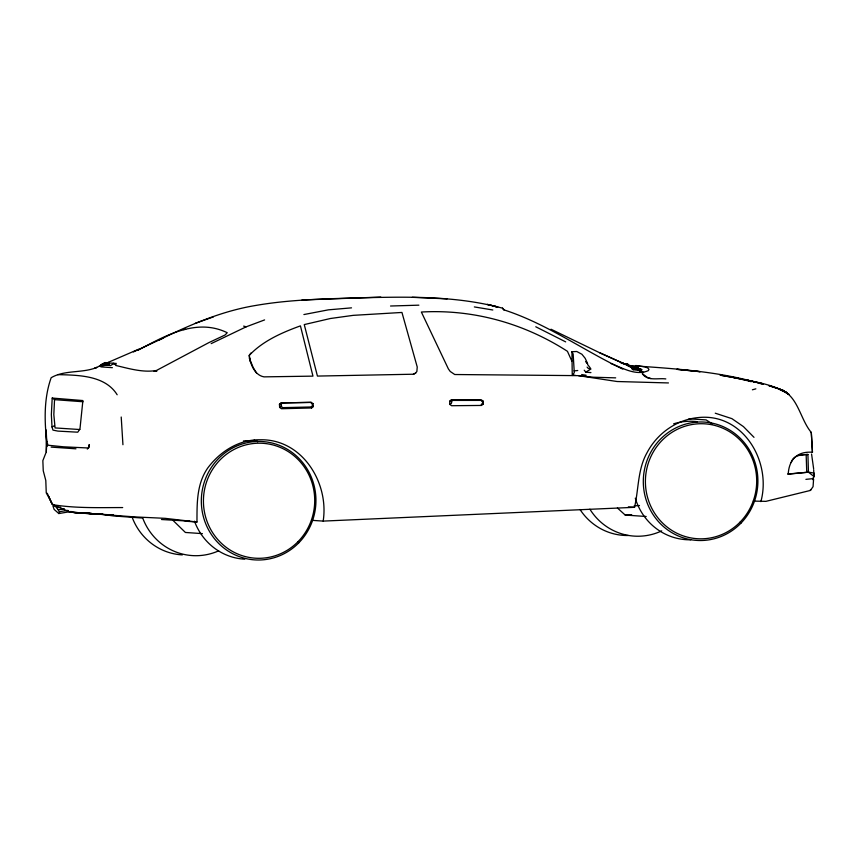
<?xml version="1.0" encoding="UTF-8"?>
<svg xmlns="http://www.w3.org/2000/svg" width="857" height="857" viewBox="0 0 857 857"><rect width="100%" height="100%" fill="white"/><g stroke="black" fill="none" stroke-linecap="round" stroke-linejoin="round"><path stroke-width="1.29" d="M813.796 475.41L813.711 469.807M805.912 479.352L812.832 478.656L814.086 476.61L814.15 473.075L808.451 472.164L807.915 454.489L806.148 454.467L806.758 472.336L787.637 474.039M311.991 520.338L323.175 521.099C329.195 482.641 302.093 438.859 260.314 439.78C239.049 439.33 219.938 451.553 207.587 468.222C196.585 484.301 197.024 503.466 196.971 522.009L165.112 518.335L134.528 516.9L70.103 512.058L52.866 504.698L46.257 492.914L45.796 480.477L43.246 470.739L42.85 460.637L46.278 451.96L46.182 430.139M46.278 451.96L46.899 441.623L48.013 445.222L63.547 446.808L88.1 447.986L89.01 447.118L89.235 444.537L88.603 447.89L87.275 449.068M52.202 398.055L82.893 400.562L79.969 428.907L77.773 432.196L57.922 431.103L52.963 430.118L52.02 426.979L51.356 414.649L52.202 398.055L54.537 399.651L53.83 414.595L55.073 427.932L79.862 429.528M813.593 479.063L813.057 486.669L810.401 490.44L765.901 501.356L753.357 501.099M760.877 501.624C771.889 461.527 742.783 412.088 697.427 417.67C675.969 419.973 656.965 433.781 647.014 452.753C637.597 469.368 638.765 489.133 634.534 507.312L323.175 521.099M812.929 479.684L813.325 477.831M281.096 402.908L311.177 402.372L312.998 403.572L313.212 406.647L311.584 407.964L281.45 408.725L279.639 407.418L279.446 404.225L281.096 402.908L311.177 402.372M744.862 380.069L733.646 377.487C752.285 381.783 772.628 383.39 788.847 394.209L779.12 389.035C798.081 394.884 799.795 418.869 811.311 432.474L812.457 452.25C797.331 451.157 789.029 459.438 788.215 474.157L808.451 472.164L814.086 476.61M791.193 462.512C793.207 454.992 801.552 454.778 807.915 454.489M449.807 404.418L451.36 403.454L452.164 400.423L481.034 400.401L482.373 401.644L483.177 404.129L481.505 405.447L451.575 405.715L449.807 404.418L449.657 401.205L451.307 399.876L481.238 399.823L483.027 401.033L483.177 404.129M311.016 402.801L312.355 404.033L312.473 405.682L311.316 406.968L282.146 407.664L280.989 404.622L281.889 403.326M250.865 353.073L249.226 355.43C250.137 363.797 254.55 375.216 263.999 376.866L312.955 376.127L300.432 325.874C282.092 332.516 262.681 340.99 249.226 355.43L250.394 361.9M627.485 363.882L627.013 364.493L628.46 365.607L628.931 364.996L627.485 363.882L621.164 363.347M415.559 373.127L416.866 371.51L417.23 366.989L401.944 312.451L353.202 315.355L330.363 318.515L304.256 324.589L317.433 376.073L413.438 374.22L415.559 373.127L413.438 374.22M627.688 365.253L638.315 367.867L632.209 367.996L631.695 368.628L633.141 369.742L639.483 370.46M633.141 369.742L633.655 369.11L639.761 368.981L634.973 367.449M572.401 375.43L574.286 372.549L573.162 354.07L571.94 351.713L572.24 374.584L572.401 375.43L575.004 375.184M103.279 364.686L102.615 364.129L104.822 362.597L109.107 362.715L108.282 363.454L104.126 363.229L101.801 364.857M481.238 404.59L482.459 403.304M482.373 401.644L483.027 401.033M114.142 363.314L110.521 365.596L109.407 365.382C110.821 362.629 103.183 364.632 101.951 365.103L100.955 364.793L108.046 363.111L113.595 363.143L114.977 364.536M107.886 363.132L108.7 362.393M638.208 370.342L639.761 368.981M279.639 407.418L281.085 406.347M312.355 404.033L312.998 403.572M58.812 513.547L59.508 513.086L59.337 511.683L56.755 507.698L55.041 506.187L52.952 506.037L54.141 509.422L58.812 513.547L71.174 511.468M640.554 368.789L639.076 369.721L640.318 370.717L641.797 369.785L640.554 368.789L635.605 367.771M584.228 370.192L585.77 372.152L590.976 368.971L588.234 368.371L587.088 367.096M52.02 426.979L54.387 425.747M137.731 350.352C164.769 336.126 196.135 317.561 227.234 332.72L225.123 334.958L208.851 342.629L156.445 370.481C143.098 372.816 128.679 368.51 115.695 365.436L116.198 363.379L113.017 363.593M211.186 343.614L246.184 326.817L264.599 319.918M133.381 351.938L163.505 337.969M159.027 340.025C189.868 324.857 221.738 311.005 255.889 305.435C287.834 299.907 320.261 299.007 352.591 298.032C400.508 296.886 449.539 295.14 496.46 306.656L487.269 304.374L502.491 308.134L504.002 309.891C546.434 323.571 582.856 350.02 622.76 369.099M103.729 364.3L94.795 368.167L96.734 367.471C82.261 373.427 64.586 369.71 51.163 377.723C43.846 398.226 44.414 420.433 46.739 441.794L46.182 430.268M107.329 362.747L138.545 349.26M195.267 323.325L213.393 316.908M103.708 363.764L109.107 362.715M752.382 389.796L755.853 388.842M54.537 399.651L82.979 401.751M303.903 314.551L328.424 309.838L351.509 307.856M98.919 366.378L107.532 364.953M59.337 511.683L67.971 510.386M58.319 509.711L64.489 508.876M56.755 507.698L60.729 507.215M574.029 370.91L577.757 370.503M804.841 454.606L798.349 455.228M156.681 371.027L154.024 371.295L156.681 371.242M183.023 329.538L185.669 329.367M57.762 374.638C78.351 375.141 105.122 375.302 117.163 394.766M571.94 351.713L576.772 351.499L581.924 354.273L585.16 358.29L587.645 363.647M634.18 505.791L639.493 505.555M617.415 507.965L625.203 515.057L631.684 514.768M101.951 365.103L109.589 365.414M301.964 300.004L380.808 297.079M390.535 306.013L418.88 305.167M100.869 366.882L112.385 367.674M122.69 507.569C99.444 507.548 75.855 508.437 52.866 504.698M161.48 519.513L189.376 521.163M627.453 365.371C670.71 368.446 714.652 370.76 756.635 382.479M142.605 518.057L113.317 515.925L98.33 513.75M615.68 377.862L593.537 377.23L578.389 375.645L454.746 374.52L450.236 371.477L448.372 368.885L421.365 312.034C473.096 309.066 523.959 323.303 567.441 351.316L571.823 361.043M806.758 471.5L808.526 471.521M67.971 511.179L70.135 512.143L77.708 512.807M665.825 378.923C658.112 377.862 647.41 381.451 642.247 373.609L647.431 377.455L650.956 378.569M668.439 382.94L617.094 381.515L578.389 375.645M638.315 367.867L632.648 367.621L628.192 366.185M412.281 297.304L447.097 298.868M75.962 448.811L51.131 447.108M82.765 512.947L91.849 513.418M73.948 512.732L109.878 514.789M70.103 512.058L102.851 514.414M84.243 513.289L98.33 514.157M688.985 418.805L706.104 419.909L712.606 424.022M628.342 506.883L634.534 507.312M625.203 515.057L646.189 516.492M81.469 512.882L90.81 513.514M94.806 513.793L102.808 514.339M202.413 533.632L185.401 532.465L173.285 520.66M185.369 521.195L196.971 522.009M495.175 306.677L497.788 306.86M585.77 372.152L590.934 372.613M635.744 365.489L645.396 366.957L648.063 368.199L648.974 369.485L648.213 370.695C635.723 376.137 622.439 367.878 610.987 363.529M581.678 374.563L586.124 375.248M474.339 306.924L492.807 309.988M746.115 380.358L751.235 381.697M279.446 404.225L280.989 404.622M810.368 489.54L811.065 489.733M243.634 326.11L246.184 326.817M778.038 388.467L768.9 385.65L783.373 390.503L788.751 394.52L784.005 390.888M640.993 369.538L641.797 369.785M757.92 382.822L762.719 384.322M449.657 401.205L451.275 401.729M715.263 413.203L731.921 418.655L743.447 426.615L753.999 437.338M780.084 389.817L786.758 392.345M779.099 388.874L783.373 390.503M102.615 364.129L103.943 364.632M254.068 440.187L257.7 441.655M47.242 493.257L52.041 504.077L54.087 504.977M551.008 329.217L599.654 352.752L633.087 367.824M639.054 370.513L642.643 372.12M599.654 352.752L633.805 368.114M638.69 370.31L643.564 372.495M810.497 432.078L811.311 432.474M811.568 454.028L813.636 468.747M535.764 326.763L565.674 341.879M101.662 364.139L102.583 364.632L101.876 365.275L100.955 364.793M639.504 370.235L640.318 370.717M451.307 399.876L452.164 400.423M632.209 367.996L633.655 369.11M622.75 362.94L624.014 363.925M587.581 364.461L590.323 368.028M503.348 309.141L504.002 309.891L502.491 308.134M312.473 405.682L313.212 406.647M256.511 373.052L253.201 367.578L249.269 358.055M585.674 361.493L586.938 363.464M48.785 496.535L52.041 504.077M46.61 445.008L47.167 446.304M311.316 406.968L311.584 407.964M637.854 368.103L638.026 369.346M121.212 417.016L122.937 444.719M811.322 432.817L812.457 452.25M661.7 530.879A59.294 57.301 -86.1 0 1 589.905 509.197M628.288 535.507A59.294 57.301 -86.1 0 1 580.039 509.508M690.753 539.803A59.294 57.301 -86.1 0 1 635.294 498.196M673.634 423.829A59.294 57.301 -86.1 0 1 697.384 421.698M244.781 559.192A59.294 57.301 -86.1 0 1 194.485 521.195M243.431 440.948A59.294 57.301 -86.1 0 1 258.053 441.569M218.621 550.858A59.294 57.301 -86.1 0 1 142.551 517.617M182.316 554.897A59.294 57.301 -86.1 0 1 132.021 516.9M113.478 515.068L106.836 514.661L113.478 515.068M700.073 371.67L676.955 369.335L700.073 371.67M737.888 378.269L720.287 375.173L737.888 378.269M763.426 383.893L745.236 379.737L763.426 383.893M740.898 523.209A59.294 57.301 -86.1 0 0 715.756 424.011A59.294 57.301 -86.1 0 0 645.171 496.535A59.294 57.301 -86.1 0 0 740.898 523.209M740.169 522.02A57.569 55.641 -86.1 0 0 715.756 425.693A57.569 55.641 -86.1 0 0 647.217 496.128A57.569 55.641 -86.1 0 0 740.169 522.02M298.932 542.685A59.294 57.301 -86.1 0 0 273.779 443.476A59.294 57.301 -86.1 0 0 203.195 516.01A59.294 57.301 -86.1 0 0 298.932 542.685M298.193 541.495A57.569 55.641 -86.1 0 0 273.779 445.169A57.569 55.641 -86.1 0 0 205.241 515.603A57.569 55.641 -86.1 0 0 298.193 541.495"/></g></svg>
